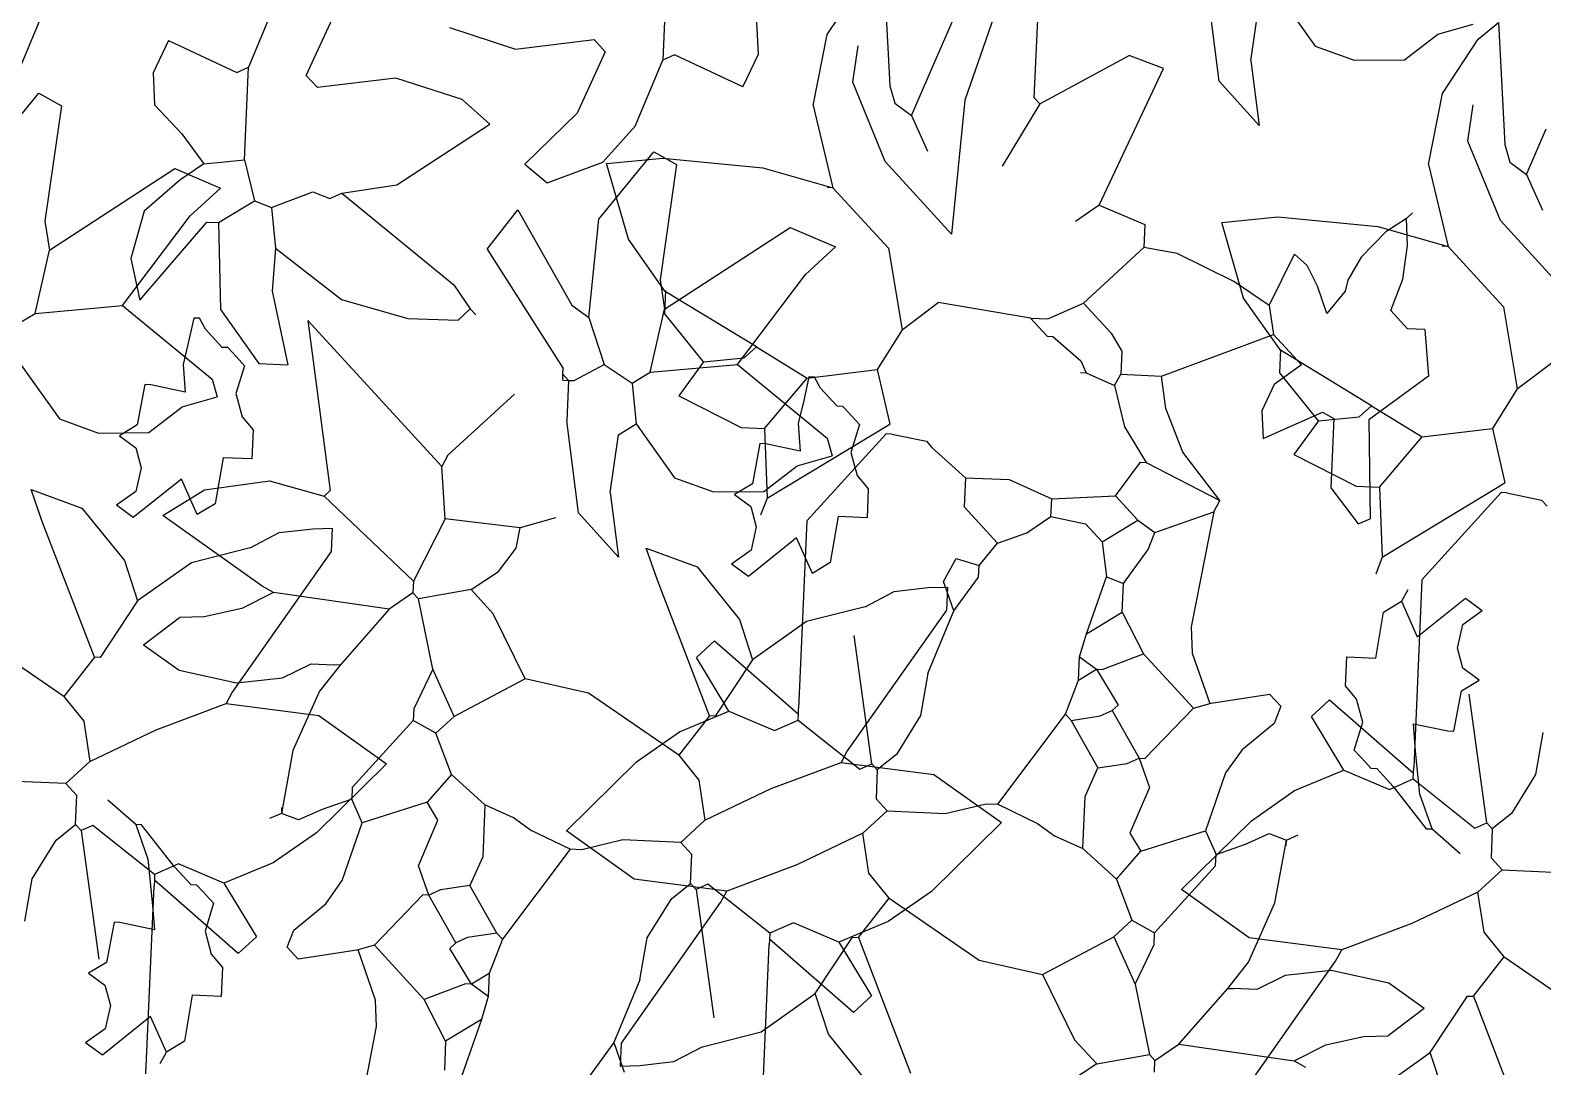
# Model space of a CAD drawing. Header units: inches. Extents: x 140.5 to 186.8, y 19 to 37.2.
# Drawn here: x 158.069 to 158.901, y 30.495 to 31.065 of the extents above; entities that cross this region are included whole.
import ezdxf

# ---------------------------------------------------------------- set-up
doc = ezdxf.new("R2010")
doc.units = ezdxf.units.IN
doc.header["$MEASUREMENT"] = 0
doc.layers.add('VERDE_siepe', color=96, linetype='Continuous')

msp = doc.modelspace()

# ---------------------------------------------------------------- linework, layer by layer
at = {"layer": 'VERDE_siepe'}
for p, q in [((158.419, 31.09928), (158.41678, 31.04831)), ((158.53806, 31.10138), (158.54151, 31.03419)), ((158.50722, 31.06227), (158.52696, 31.09219)), ((158.56423, 31.04278), (158.58197, 31.08351)), ((158.72264, 31.03675), (158.7162, 31.08723)), ((158.75443, 31.08556), (158.77548, 31.05592)), ((158.06342, 31.04429), (158.07865, 31.08068)), ((158.20429, 31.0808), (158.18905, 31.0444)), ((158.60143, 31.08), (158.58276, 31.02627)), ((158.62102, 31.02754), (158.62325, 31.07851)), ((158.74002, 31.04789), (158.7446, 31.07961)), ((158.22078, 31.03983), (158.23622, 31.07354)), ((158.29944, 31.06619), (158.33583, 31.05436)), ((158.4693, 31.05147), (158.46853, 31.0691)), ((158.84281, 31.06256), (158.8622, 31.06809)), ((158.86508, 31.05982), (158.87618, 31.06901)), ((158.87618, 31.06901), (158.87964, 31.00182)), ((158.14501, 31.0591), (158.13653, 31.04124)), ((158.14501, 31.0591), (158.18255, 31.0415)), ((158.33583, 31.05436), (158.37896, 31.05954)), ((158.38505, 31.05288), (158.37896, 31.05954)), ((158.49953, 31.02326), (158.50722, 31.06227)), ((158.8245, 31.04844), (158.84281, 31.06256)), ((158.84535, 31.0299), (158.86508, 31.05982)), ((158.38505, 31.05288), (158.36961, 31.01917)), ((158.42328, 31.05122), (158.41678, 31.04831)), ((158.46082, 31.03361), (158.42328, 31.05122)), ((158.46082, 31.03361), (158.4693, 31.05147)), ((158.52128, 31.03609), (158.52419, 31.05609)), ((158.62407, 31.02421), (158.67311, 31.0508)), ((158.69195, 31.0436), (158.67311, 31.0508)), ((158.77548, 31.05592), (158.79685, 31.04818)), ((158.13653, 31.04124), (158.1373, 31.02362)), ((158.18255, 31.0415), (158.18905, 31.0444)), ((158.18683, 30.99343), (158.18905, 31.0444)), ((158.40154, 31.01192), (158.41678, 31.04831)), ((158.55356, 31.01771), (158.56423, 31.04278)), ((158.65676, 30.96852), (158.69195, 31.0436)), ((158.74002, 31.04789), (158.74461, 31.01234)), ((158.79685, 31.04818), (158.8245, 31.04844)), ((158.22078, 31.03983), (158.22687, 31.03318)), ((158.27001, 31.03835), (158.22687, 31.03318)), ((158.30639, 31.02652), (158.27001, 31.03835)), ((158.53911, 30.99245), (158.52128, 31.03609)), ((158.54151, 31.03419), (158.54428, 31.02449)), ((158.74461, 31.01234), (158.72264, 31.03675)), ((158.04345, 30.99314), (158.07379, 31.03012)), ((158.07379, 31.03012), (158.08625, 31.0232)), ((158.32176, 31.01309), (158.30639, 31.02652)), ((158.54428, 31.02449), (158.55356, 31.01771)), ((158.58276, 31.02627), (158.57546, 30.95255)), ((158.62407, 31.02421), (158.60342, 30.99)), ((158.62407, 31.02421), (158.62102, 31.02754)), ((158.83766, 30.99089), (158.84535, 31.0299)), ((158.85941, 31.00372), (158.86232, 31.02372)), ((158.08625, 31.0232), (158.07711, 30.95976)), ((158.1373, 31.02362), (158.15235, 31.0077)), ((158.36961, 31.01917), (158.34086, 30.99096)), ((158.49953, 31.02326), (158.51034, 30.97809)), ((158.55356, 31.01771), (158.56229, 30.99818)), ((158.15235, 31.0077), (158.16439, 30.99122)), ((158.27052, 30.9797), (158.32176, 31.01308)), ((158.38379, 30.99217), (158.40154, 31.01192)), ((158.89169, 30.98534), (158.90236, 31.01041)), ((158.87723, 30.96008), (158.85941, 31.00372)), ((158.87964, 31.00182), (158.88241, 30.99212)), ((158.16439, 30.99122), (158.15124, 30.98222)), ((158.16439, 30.99122), (158.18683, 30.99343)), ((158.18683, 30.99343), (158.19224, 30.97085)), ((158.34086, 30.99096), (158.35318, 30.98085)), ((158.35318, 30.98085), (158.38379, 30.99217)), ((158.38158, 30.96077), (158.41192, 30.99776)), ((158.38589, 30.99134), (158.41673, 30.99439)), ((158.3979, 30.94977), (158.38589, 30.99134)), ((158.41192, 30.99776), (158.42438, 30.99083)), ((158.42438, 30.99083), (158.41524, 30.92739)), ((158.41673, 30.99439), (158.47178, 30.98906)), ((158.57546, 30.95255), (158.53911, 30.99245)), ((158.83766, 30.99089), (158.84847, 30.94572)), ((158.88241, 30.99212), (158.89169, 30.98534)), ((158.0796, 30.94368), (158.14859, 30.98856)), ((158.15124, 30.98222), (158.13168, 30.96523)), ((158.14859, 30.98856), (158.17366, 30.97789)), ((158.47178, 30.98906), (158.51034, 30.97809)), ((158.89169, 30.98534), (158.90041, 30.96581)), ((158.15703, 30.96266), (158.17366, 30.97789)), ((158.20165, 30.96724), (158.22437, 30.97583)), ((158.22437, 30.97583), (158.23379, 30.97223)), ((158.23379, 30.97223), (158.2403, 30.97513)), ((158.2403, 30.97513), (158.30194, 30.92457)), ((158.24031, 30.97514), (158.27052, 30.9797)), ((158.51034, 30.97809), (158.50715, 30.97823)), ((158.51034, 30.97809), (158.54081, 30.94485)), ((158.17256, 30.95894), (158.19224, 30.97085)), ((158.19224, 30.97085), (158.20165, 30.96724)), ((158.20165, 30.96724), (158.20387, 30.94481)), ((158.32021, 30.9443), (158.33711, 30.96591)), ((158.33711, 30.96591), (158.36675, 30.91354)), ((158.65676, 30.96852), (158.6436, 30.95952)), ((158.65676, 30.96852), (158.68183, 30.95785)), ((158.07711, 30.95976), (158.0796, 30.94368)), ((158.11976, 30.9132), (158.15703, 30.96266)), ((158.13168, 30.96523), (158.1244, 30.93916)), ((158.1292, 30.91614), (158.16619, 30.95921)), ((158.16619, 30.95921), (158.17256, 30.95894)), ((158.17256, 30.95894), (158.17366, 30.91101)), ((158.37603, 30.90675), (158.38158, 30.96077)), ((158.68183, 30.95785), (158.68128, 30.94511)), ((158.72402, 30.95897), (158.75486, 30.96202)), ((158.73602, 30.9174), (158.72402, 30.95897)), ((158.75486, 30.96202), (158.80991, 30.95669)), ((158.82562, 30.96116), (158.81423, 30.9539)), ((158.82562, 30.96116), (158.82894, 30.9642)), ((158.82619, 30.94634), (158.82562, 30.96116)), ((158.91359, 30.92018), (158.87723, 30.96008)), ((158.41814, 30.92103), (158.3979, 30.94977)), ((158.41772, 30.91131), (158.48672, 30.95619)), ((158.48672, 30.95619), (158.51179, 30.94552)), ((158.81423, 30.9539), (158.80072, 30.93983)), ((158.80991, 30.95669), (158.84847, 30.94572)), ((158.07169, 30.90892), (158.0796, 30.94368)), ((158.20386, 30.9448), (158.20193, 30.92112)), ((158.20387, 30.9448), (158.24013, 30.91653)), ((158.32021, 30.9443), (158.36203, 30.87864)), ((158.49516, 30.93029), (158.51179, 30.94552)), ((158.54081, 30.94485), (158.54842, 30.89982)), ((158.64802, 30.91463), (158.68128, 30.94511)), ((158.69946, 30.9419), (158.68128, 30.94511)), ((158.73073, 30.92646), (158.69946, 30.9419)), ((158.75012, 30.91338), (158.76411, 30.9415)), ((158.77104, 30.93526), (158.76411, 30.9415)), ((158.82353, 30.92769), (158.82619, 30.94634)), ((158.84847, 30.94572), (158.84527, 30.94586)), ((158.84847, 30.94572), (158.87894, 30.91248)), ((158.1244, 30.93916), (158.1292, 30.91614)), ((158.77668, 30.92387), (158.77104, 30.93526)), ((158.80072, 30.93983), (158.79342, 30.92725)), ((158.30194, 30.92457), (158.31095, 30.91141)), ((158.41524, 30.92739), (158.41772, 30.91131)), ((158.45789, 30.88083), (158.49516, 30.93029)), ((158.75012, 30.91338), (158.73073, 30.92646)), ((158.79342, 30.92725), (158.79195, 30.92113)), ((158.81702, 30.91046), (158.82353, 30.92769)), ((158.20193, 30.92112), (158.21064, 30.88066)), ((158.24013, 30.91653), (158.27653, 30.90614)), ((158.41793, 30.90871), (158.41848, 30.92145)), ((158.46822, 30.89055), (158.41814, 30.92103)), ((158.75627, 30.88867), (158.73602, 30.9174)), ((158.78183, 30.9088), (158.77668, 30.92387)), ((158.79195, 30.92113), (158.78183, 30.9088)), ((158.06186, 30.90296), (158.07169, 30.90892)), ((158.07169, 30.90892), (158.11976, 30.9132)), ((158.11976, 30.9132), (158.16908, 30.87275)), ((158.17366, 30.91101), (158.19472, 30.88136)), ((158.30429, 30.90531), (158.31095, 30.91141)), ((158.31095, 30.91141), (158.31399, 30.90809)), ((158.36675, 30.91354), (158.37603, 30.90675)), ((158.40982, 30.87655), (158.41772, 30.91131)), ((158.43913, 30.88224), (158.41793, 30.90871)), ((158.54842, 30.89982), (158.56823, 30.91492)), ((158.61893, 30.90632), (158.56823, 30.91492)), ((158.62849, 30.90591), (158.64802, 30.91463)), ((158.64802, 30.91463), (158.66326, 30.89801)), ((158.75012, 30.91338), (158.7526, 30.89731)), ((158.82616, 30.90049), (158.81702, 30.91046)), ((158.87894, 30.91248), (158.88655, 30.86745)), ((158.15892, 30.9064), (158.15609, 30.89344)), ((158.16211, 30.90626), (158.15892, 30.9064)), ((158.1653, 30.90024), (158.16211, 30.90626)), ((158.17445, 30.89027), (158.1653, 30.90024)), ((158.22165, 30.90508), (158.23399, 30.81152)), ((158.29522, 30.82481), (158.22165, 30.90508)), ((158.27653, 30.90614), (158.30429, 30.90531)), ((158.37603, 30.90675), (158.38448, 30.88085)), ((158.54842, 30.89982), (158.53471, 30.87808)), ((158.61893, 30.90632), (158.62807, 30.89635)), ((158.61893, 30.90632), (158.62849, 30.90591)), ((158.83572, 30.90007), (158.82616, 30.90049)), ((158.83572, 30.90007), (158.83779, 30.87444)), ((158.15609, 30.89344), (158.15304, 30.88079)), ((158.62807, 30.89635), (158.63126, 30.89621)), ((158.63126, 30.89621), (158.64663, 30.88277)), ((158.66326, 30.89801), (158.66922, 30.88818)), ((158.69096, 30.87445), (158.7526, 30.89731)), ((158.7526, 30.89731), (158.76784, 30.88068)), ((158.17763, 30.89013), (158.17445, 30.89027)), ((158.18067, 30.8868), (158.17763, 30.89013)), ((158.18067, 30.8868), (158.18677, 30.88015)), ((158.43913, 30.88224), (158.46156, 30.88446)), ((158.46156, 30.88446), (158.46822, 30.89055)), ((158.46822, 30.89055), (158.4962, 30.87337)), ((158.64663, 30.88277), (158.64954, 30.87626)), ((158.66922, 30.88818), (158.66866, 30.87543)), ((158.75606, 30.87634), (158.75661, 30.88908)), ((158.80635, 30.85818), (158.75627, 30.88867)), ((158.88655, 30.86745), (158.90636, 30.88255)), ((158.06408, 30.88052), (158.08513, 30.85088)), ((158.15304, 30.88079), (158.15422, 30.86561)), ((158.18677, 30.88015), (158.18205, 30.8648)), ((158.19472, 30.88136), (158.21064, 30.88066)), ((158.36175, 30.87226), (158.36189, 30.87544)), ((158.36189, 30.87544), (158.36203, 30.87864)), ((158.36189, 30.87544), (158.36495, 30.87212)), ((158.36813, 30.87198), (158.38448, 30.88085)), ((158.38448, 30.88085), (158.39999, 30.87059)), ((158.39999, 30.87059), (158.40982, 30.87655)), ((158.40982, 30.87655), (158.45789, 30.88083)), ((158.43913, 30.88224), (158.42554, 30.86368)), ((158.45789, 30.88083), (158.50721, 30.84038)), ((158.49705, 30.87403), (158.49422, 30.86107)), ((158.4962, 30.87337), (158.53471, 30.87808)), ((158.50024, 30.87389), (158.49705, 30.87403)), ((158.53471, 30.87808), (158.5415, 30.84809)), ((158.64635, 30.8764), (158.64954, 30.87626)), ((158.64954, 30.87626), (158.66519, 30.8692)), ((158.66519, 30.8692), (158.66866, 30.87543)), ((158.66866, 30.87543), (158.69096, 30.87445)), ((158.69328, 30.85656), (158.69096, 30.87445)), ((158.76784, 30.88068), (158.75283, 30.8698)), ((158.77725, 30.84988), (158.75606, 30.87634)), ((158.83779, 30.87444), (158.80483, 30.85034)), ((158.13205, 30.86977), (158.12789, 30.8476)), ((158.13524, 30.86963), (158.13205, 30.86977)), ((158.15422, 30.86561), (158.13524, 30.86963)), ((158.16908, 30.87275), (158.17184, 30.86305)), ((158.36175, 30.87226), (158.36495, 30.87212)), ((158.36495, 30.87212), (158.36397, 30.84982)), ((158.36495, 30.87212), (158.36813, 30.87198)), ((158.39999, 30.87059), (158.40221, 30.84816)), ((158.47264, 30.84567), (158.4962, 30.87337)), ((158.50343, 30.86787), (158.50024, 30.87389)), ((158.51257, 30.8579), (158.50343, 30.86787)), ((158.66519, 30.8692), (158.67059, 30.84661)), ((158.75283, 30.8698), (158.74606, 30.85543)), ((158.88655, 30.86745), (158.87284, 30.84571)), ((158.13414, 30.8434), (158.15245, 30.85752)), ((158.15245, 30.85752), (158.17184, 30.86305)), ((158.18205, 30.8648), (158.1855, 30.85211)), ((158.33526, 30.86457), (158.29868, 30.83104)), ((158.42554, 30.86368), (158.4599, 30.84622)), ((158.49422, 30.86107), (158.49117, 30.84842)), ((158.51576, 30.85776), (158.51257, 30.8579)), ((158.5188, 30.85443), (158.51576, 30.85776)), ((158.79969, 30.85209), (158.80635, 30.85818)), ((158.80635, 30.85818), (158.83433, 30.841)), ((158.08513, 30.85088), (158.10649, 30.84314)), ((158.1855, 30.85211), (158.19162, 30.84483)), ((158.37041, 30.79934), (158.36397, 30.84982)), ((158.5188, 30.85443), (158.5249, 30.84778)), ((158.70268, 30.8327), (158.69328, 30.85656)), ((158.74606, 30.85543), (158.74692, 30.8401)), ((158.74692, 30.8401), (158.77947, 30.85464)), ((158.77725, 30.84988), (158.76367, 30.83131)), ((158.77725, 30.84988), (158.79969, 30.85209)), ((158.77947, 30.85464), (158.78571, 30.85117)), ((158.78571, 30.85117), (158.78404, 30.81294)), ((158.80483, 30.85034), (158.80565, 30.79604)), ((158.10649, 30.84314), (158.13414, 30.8434)), ((158.12789, 30.8476), (158.11806, 30.84165)), ((158.11806, 30.84165), (158.12705, 30.83502)), ((158.19162, 30.84483), (158.19092, 30.82889)), ((158.38779, 30.81048), (158.39237, 30.8422)), ((158.39237, 30.8422), (158.40221, 30.84816)), ((158.40221, 30.84816), (158.42325, 30.81851)), ((158.4599, 30.84622), (158.47264, 30.84567)), ((158.47264, 30.84567), (158.47416, 30.8073)), ((158.47416, 30.8073), (158.5415, 30.84809)), ((158.49117, 30.84842), (158.49235, 30.83324)), ((158.53955, 30.84275), (158.49596, 30.79485)), ((158.5249, 30.84778), (158.52018, 30.83243)), ((158.54274, 30.84261), (158.53955, 30.84275)), ((158.54274, 30.84261), (158.56172, 30.83859)), ((158.67059, 30.84661), (158.6825, 30.82694)), ((158.81077, 30.8133), (158.83433, 30.841)), ((158.83433, 30.841), (158.87284, 30.84571)), ((158.87284, 30.84571), (158.87963, 30.81572)), ((158.12705, 30.83502), (158.13, 30.82399)), ((158.47018, 30.8374), (158.46602, 30.81524)), ((158.47337, 30.83726), (158.47018, 30.8374)), ((158.49235, 30.83324), (158.47337, 30.83726)), ((158.50721, 30.84038), (158.50997, 30.83068)), ((158.52018, 30.83243), (158.52363, 30.81974)), ((158.56172, 30.83859), (158.56476, 30.83527)), ((158.56476, 30.83527), (158.58318, 30.81851)), ((158.72309, 30.80602), (158.70268, 30.8327)), ((158.17499, 30.82959), (158.17069, 30.80424)), ((158.19092, 30.82889), (158.17499, 30.82959)), ((158.29868, 30.83104), (158.29522, 30.82481)), ((158.29715, 30.796), (158.29522, 30.82481)), ((158.47227, 30.81103), (158.49058, 30.82515)), ((158.49058, 30.82515), (158.50997, 30.83068)), ((158.66574, 30.80852), (158.67932, 30.82708)), ((158.67932, 30.82708), (158.6825, 30.82694)), ((158.6825, 30.82694), (158.72309, 30.80602)), ((158.76367, 30.83131), (158.79803, 30.81385)), ((158.15213, 30.81782), (158.12567, 30.79663)), ((158.13, 30.82399), (158.12715, 30.81103)), ((158.16086, 30.79829), (158.15213, 30.81782)), ((158.16483, 30.81181), (158.20047, 30.8168)), ((158.20047, 30.8168), (158.23066, 30.80847)), ((158.42325, 30.81851), (158.44462, 30.81077)), ((158.52363, 30.81974), (158.52975, 30.81246)), ((158.58318, 30.81851), (158.58249, 30.80257)), ((158.58318, 30.81851), (158.60712, 30.81752)), ((158.60712, 30.81752), (158.63056, 30.80686)), ((158.07566, 30.79455), (158.06951, 30.81212)), ((158.06951, 30.81212), (158.09746, 30.8019)), ((158.12715, 30.81103), (158.11639, 30.80341)), ((158.14192, 30.79774), (158.16483, 30.81181)), ((158.23399, 30.81152), (158.23066, 30.80847)), ((158.2797, 30.76165), (158.23066, 30.80847)), ((158.38779, 30.81048), (158.39238, 30.77493)), ((158.44462, 30.81077), (158.47227, 30.81103)), ((158.46602, 30.81524), (158.45618, 30.80928)), ((158.45618, 30.80928), (158.46518, 30.80265)), ((158.52975, 30.81246), (158.52905, 30.79652)), ((158.63056, 30.80686), (158.66574, 30.80852)), ((158.66574, 30.80852), (158.67793, 30.79522)), ((158.78404, 30.81294), (158.79914, 30.79313)), ((158.79803, 30.81385), (158.81077, 30.8133)), ((158.81077, 30.8133), (158.81229, 30.77493)), ((158.81229, 30.77493), (158.87963, 30.81572)), ((158.87767, 30.81038), (158.83409, 30.76248)), ((158.88087, 30.81024), (158.87767, 30.81038)), ((158.88087, 30.81024), (158.89984, 30.80622)), ((158.09746, 30.8019), (158.12078, 30.77304)), ((158.12567, 30.79663), (158.11639, 30.80341)), ((158.17069, 30.80424), (158.16086, 30.79829)), ((158.39238, 30.77493), (158.37041, 30.79934)), ((158.46518, 30.80265), (158.46813, 30.79162)), ((158.47416, 30.8073), (158.47055, 30.79788)), ((158.58249, 30.80257), (158.60077, 30.78262)), ((158.63014, 30.79731), (158.63056, 30.80686)), ((158.68721, 30.78843), (158.71962, 30.79979)), ((158.71962, 30.79979), (158.70729, 30.73648)), ((158.71962, 30.79979), (158.72309, 30.80602)), ((158.89984, 30.80622), (158.90289, 30.8029)), ((158.10433, 30.71989), (158.07566, 30.79455)), ((158.19658, 30.75889), (158.14192, 30.79774)), ((158.29715, 30.796), (158.2797, 30.76165)), ((158.33844, 30.79101), (158.29715, 30.796)), ((158.33622, 30.77973), (158.33844, 30.79101)), ((158.35783, 30.79655), (158.33844, 30.79101)), ((158.46813, 30.79162), (158.46528, 30.77866)), ((158.49596, 30.79485), (158.49146, 30.69162)), ((158.51312, 30.79722), (158.50882, 30.77187)), ((158.52905, 30.79652), (158.51312, 30.79722)), ((158.61698, 30.7883), (158.63014, 30.79731)), ((158.63014, 30.79731), (158.64912, 30.79329)), ((158.64912, 30.79329), (158.65826, 30.78331)), ((158.65826, 30.78331), (158.67793, 30.79522)), ((158.67793, 30.79522), (158.68721, 30.78843)), ((158.79914, 30.79313), (158.80565, 30.79604)), ((158.18994, 30.77999), (158.2059, 30.78838)), ((158.2059, 30.78838), (158.22442, 30.79051)), ((158.22442, 30.79051), (158.23509, 30.79079)), ((158.23509, 30.79079), (158.23454, 30.77804)), ((158.49026, 30.78545), (158.4638, 30.76426)), ((158.49899, 30.76592), (158.49026, 30.78545)), ((158.59066, 30.7703), (158.60077, 30.78262)), ((158.60077, 30.78262), (158.61698, 30.7883)), ((158.65826, 30.78331), (158.66061, 30.76406)), ((158.68361, 30.77901), (158.68721, 30.78843)), ((158.18994, 30.77999), (158.15766, 30.77182)), ((158.23454, 30.77804), (158.1801, 30.70062)), ((158.32645, 30.76696), (158.33622, 30.77973)), ((158.41379, 30.76218), (158.40764, 30.77975)), ((158.40764, 30.77975), (158.43559, 30.76953)), ((158.46528, 30.77866), (158.45452, 30.77104)), ((158.67003, 30.76045), (158.68361, 30.77901)), ((158.81229, 30.77493), (158.80868, 30.76551)), ((158.12078, 30.77304), (158.12801, 30.75077)), ((158.15766, 30.77182), (158.12801, 30.75077)), ((158.31142, 30.75707), (158.32645, 30.76696)), ((158.43559, 30.76953), (158.4589, 30.74067)), ((158.4638, 30.76426), (158.45452, 30.77104)), ((158.50882, 30.77187), (158.49899, 30.76592)), ((158.57112, 30.76157), (158.57805, 30.77404)), ((158.57805, 30.77404), (158.59066, 30.7703)), ((158.59038, 30.76392), (158.59066, 30.7703)), ((158.20282, 30.75542), (158.19658, 30.75889)), ((158.2797, 30.76165), (158.27942, 30.75527)), ((158.44245, 30.68752), (158.41379, 30.76218)), ((158.54403, 30.75601), (158.56255, 30.75814)), ((158.56255, 30.75814), (158.57322, 30.75842)), ((158.5768, 30.74536), (158.57112, 30.76157)), ((158.57322, 30.75842), (158.57267, 30.74567)), ((158.5768, 30.74536), (158.59038, 30.76392)), ((158.64966, 30.73261), (158.66061, 30.76406)), ((158.66061, 30.76406), (158.67003, 30.76045)), ((158.66933, 30.74453), (158.67003, 30.76045)), ((158.83409, 30.76248), (158.82959, 30.65926)), ((158.12801, 30.75077), (158.10751, 30.71975)), ((158.20282, 30.75542), (158.18541, 30.74656)), ((158.26625, 30.74627), (158.20282, 30.75542)), ((158.27942, 30.75527), (158.26625, 30.74627)), ((158.28246, 30.75195), (158.27942, 30.75527)), ((158.31142, 30.75707), (158.28246, 30.75195)), ((158.29036, 30.7133), (158.28246, 30.75195)), ((158.3236, 30.74377), (158.31142, 30.75707)), ((158.52807, 30.74762), (158.54403, 30.75601)), ((158.81298, 30.74464), (158.82282, 30.7506)), ((158.82629, 30.75684), (158.82282, 30.7506)), ((158.82282, 30.7506), (158.83154, 30.73107)), ((158.83154, 30.73107), (158.85801, 30.75225)), ((158.85801, 30.75225), (158.86729, 30.74547)), ((158.13133, 30.72662), (158.15114, 30.74171)), ((158.16465, 30.74202), (158.15114, 30.74171)), ((158.18541, 30.74656), (158.16465, 30.74202)), ((158.26625, 30.74627), (158.23938, 30.71553)), ((158.34119, 30.70789), (158.3236, 30.74377)), ((158.52807, 30.74762), (158.49579, 30.73945)), ((158.57267, 30.74567), (158.51822, 30.66825)), ((158.56252, 30.71088), (158.5768, 30.74536)), ((158.64966, 30.73261), (158.66933, 30.74453)), ((158.66933, 30.74453), (158.68111, 30.72166)), ((158.80869, 30.7193), (158.81298, 30.74464)), ((158.85653, 30.73786), (158.86729, 30.74547)), ((158.4589, 30.74067), (158.46614, 30.7184)), ((158.49579, 30.73945), (158.46614, 30.7184)), ((158.70729, 30.73648), (158.70787, 30.72198)), ((158.85368, 30.7249), (158.85653, 30.73786)), ((158.08742, 30.69827), (158.03783, 30.73236)), ((158.13133, 30.72662), (158.1508, 30.71263)), ((158.43522, 30.71962), (158.4452, 30.72876)), ((158.4452, 30.72876), (158.49132, 30.68844)), ((158.53163, 30.66114), (158.52194, 30.7318)), ((158.64592, 30.72001), (158.64966, 30.73261)), ((158.85662, 30.71386), (158.85368, 30.7249)), ((158.10433, 30.71989), (158.08742, 30.69827)), ((158.10751, 30.71975), (158.10433, 30.71989)), ((158.20774, 30.70851), (158.22345, 30.71622)), ((158.22345, 30.71622), (158.23619, 30.71566)), ((158.45309, 30.69011), (158.43522, 30.71962)), ((158.46614, 30.7184), (158.44564, 30.68738)), ((158.64537, 30.70727), (158.64592, 30.72001)), ((158.64592, 30.72001), (158.6552, 30.71321)), ((158.65838, 30.71308), (158.68111, 30.72166)), ((158.68111, 30.72166), (158.70853, 30.69174)), ((158.70787, 30.72198), (158.71752, 30.6943)), ((158.79206, 30.70406), (158.79275, 30.71999)), ((158.79275, 30.71999), (158.80869, 30.7193)), ((158.1508, 30.71263), (158.18249, 30.70579)), ((158.18249, 30.70579), (158.20774, 30.70851)), ((158.23938, 30.71553), (158.22799, 30.70108)), ((158.23938, 30.71553), (158.23619, 30.71566)), ((158.29036, 30.7133), (158.27983, 30.69141)), ((158.30199, 30.68726), (158.29036, 30.7133)), ((158.34119, 30.70789), (158.30199, 30.68726)), ((158.37596, 30.69999), (158.34119, 30.70789)), ((158.56252, 30.71088), (158.55846, 30.68771)), ((158.64537, 30.70727), (158.6552, 30.71321)), ((158.6552, 30.71321), (158.65838, 30.71308)), ((158.6552, 30.71321), (158.66711, 30.69354)), ((158.86562, 30.70724), (158.85662, 30.71386)), ((158.1801, 30.70062), (158.17664, 30.69438)), ((158.22799, 30.70108), (158.21343, 30.66845)), ((158.42555, 30.6659), (158.37596, 30.69999)), ((158.63816, 30.68843), (158.64537, 30.70727)), ((158.71823, 30.69451), (158.75037, 30.69949)), ((158.75037, 30.69949), (158.75646, 30.69285)), ((158.79818, 30.69678), (158.79206, 30.70406)), ((158.85163, 30.67912), (158.85578, 30.70128)), ((158.85578, 30.70128), (158.86562, 30.70724)), ((158.86976, 30.62877), (158.86007, 30.69943)), ((158.08742, 30.69827), (158.09849, 30.68459)), ((158.13821, 30.67993), (158.17664, 30.69438)), ((158.17664, 30.69438), (158.22762, 30.68776)), ((158.27983, 30.69141), (158.27955, 30.68504)), ((158.49132, 30.68844), (158.49146, 30.69162)), ((158.66711, 30.69354), (158.66379, 30.6905)), ((158.68179, 30.66417), (158.70853, 30.69174)), ((158.70853, 30.69174), (158.71823, 30.69451)), ((158.75646, 30.69285), (158.75285, 30.68343)), ((158.77335, 30.68725), (158.78333, 30.69639)), ((158.78333, 30.69639), (158.82945, 30.65607)), ((158.80162, 30.68409), (158.79818, 30.69678)), ((158.09849, 30.68459), (158.10182, 30.66254)), ((158.22762, 30.68776), (158.26486, 30.66121)), ((158.27955, 30.68504), (158.24602, 30.6482)), ((158.29201, 30.67811), (158.27955, 30.68504)), ((158.30199, 30.68726), (158.29201, 30.67811)), ((158.44245, 30.68752), (158.42555, 30.6659)), ((158.42601, 30.67883), (158.45309, 30.69011)), ((158.44564, 30.68738), (158.44245, 30.68752)), ((158.45309, 30.69011), (158.47817, 30.67944)), ((158.47817, 30.67944), (158.49118, 30.68526)), ((158.49118, 30.68526), (158.49132, 30.68844)), ((158.49118, 30.68526), (158.52512, 30.65824)), ((158.55846, 30.68771), (158.54524, 30.6663)), ((158.60089, 30.63897), (158.63816, 30.68843)), ((158.63816, 30.68843), (158.64121, 30.6851)), ((158.64121, 30.6851), (158.65727, 30.68759)), ((158.64121, 30.6851), (158.65602, 30.65892)), ((158.65727, 30.68759), (158.66379, 30.6905)), ((158.66379, 30.6905), (158.67861, 30.66431)), ((158.75285, 30.68343), (158.73527, 30.66898)), ((158.79122, 30.65774), (158.77335, 30.68725)), ((158.79691, 30.66873), (158.80162, 30.68409)), ((158.82946, 30.68328), (158.84844, 30.67926)), ((158.83063, 30.6681), (158.82946, 30.68328)), ((158.10182, 30.66254), (158.13821, 30.67993)), ((158.3006, 30.6554), (158.29201, 30.67811)), ((158.40225, 30.66227), (158.42601, 30.67883)), ((158.84844, 30.67926), (158.85163, 30.67912)), ((158.90065, 30.67851), (158.89659, 30.65534)), ((158.21343, 30.66845), (158.2071, 30.63393)), ((158.51822, 30.66825), (158.51476, 30.66201)), ((158.54524, 30.6663), (158.53468, 30.65782)), ((158.73527, 30.66898), (158.72615, 30.65629)), ((158.803, 30.66209), (158.79691, 30.66873)), ((158.83303, 30.64454), (158.83063, 30.6681)), ((158.10182, 30.66254), (158.08853, 30.65034)), ((158.26486, 30.66121), (158.22635, 30.62332)), ((158.36374, 30.62438), (158.40225, 30.66227)), ((158.42555, 30.6659), (158.43662, 30.65222)), ((158.47634, 30.64756), (158.51476, 30.66201)), ((158.51476, 30.66201), (158.56575, 30.65539)), ((158.52512, 30.65824), (158.53163, 30.66114)), ((158.53163, 30.66114), (158.53468, 30.65782)), ((158.53468, 30.65782), (158.53399, 30.64189)), ((158.64896, 30.64326), (158.65602, 30.65892)), ((158.65602, 30.65892), (158.6721, 30.66141)), ((158.6721, 30.66141), (158.67861, 30.66431)), ((158.67861, 30.66431), (158.68179, 30.66417)), ((158.67861, 30.66431), (158.68428, 30.64811)), ((158.803, 30.66209), (158.80605, 30.65876)), ((158.80605, 30.65876), (158.80923, 30.65862)), ((158.80923, 30.65862), (158.81837, 30.64864)), ((158.82945, 30.65607), (158.82959, 30.65926)), ((158.08853, 30.65034), (158.05666, 30.65173)), ((158.09462, 30.6437), (158.08853, 30.65034)), ((158.3006, 30.6554), (158.28716, 30.64002)), ((158.31902, 30.63863), (158.3006, 30.6554)), ((158.43662, 30.65222), (158.43995, 30.63017)), ((158.56575, 30.65539), (158.60299, 30.62884)), ((158.72615, 30.65629), (158.71518, 30.62441)), ((158.76414, 30.64646), (158.79122, 30.65774)), ((158.79122, 30.65774), (158.81629, 30.64707)), ((158.81629, 30.64707), (158.82931, 30.65289)), ((158.82931, 30.65289), (158.82945, 30.65607)), ((158.82931, 30.65289), (158.86325, 30.62587)), ((158.89659, 30.65534), (158.88337, 30.63393)), ((158.09392, 30.62777), (158.09462, 30.6437)), ((158.12702, 30.62785), (158.11165, 30.64128)), ((158.24575, 30.64183), (158.22953, 30.63614)), ((158.24602, 30.6482), (158.24575, 30.64183)), ((158.25156, 30.62881), (158.24575, 30.64183)), ((158.43995, 30.63017), (158.47634, 30.64756)), ((158.53399, 30.64189), (158.54007, 30.63525)), ((158.64771, 30.61459), (158.64896, 30.64326)), ((158.68428, 30.64811), (158.67361, 30.62304)), ((158.74038, 30.6299), (158.76414, 30.64646)), ((158.81837, 30.64864), (158.83652, 30.62551)), ((158.83971, 30.62537), (158.83303, 30.64454)), ((158.2071, 30.63393), (158.20058, 30.63103)), ((158.20723, 30.63712), (158.2071, 30.63393)), ((158.21652, 30.63033), (158.2071, 30.63393)), ((158.22953, 30.63614), (158.21652, 30.63033)), ((158.28716, 30.64002), (158.25156, 30.62881)), ((158.29312, 30.63018), (158.28716, 30.64002)), ((158.31902, 30.63863), (158.31777, 30.60996)), ((158.33467, 30.63156), (158.31902, 30.63863)), ((158.52678, 30.62305), (158.54007, 30.63525)), ((158.54007, 30.63525), (158.57194, 30.63386)), ((158.57194, 30.63386), (158.59452, 30.63925)), ((158.59452, 30.63925), (158.60089, 30.63897)), ((158.60089, 30.63897), (158.62278, 30.62844)), ((158.88337, 30.63393), (158.87281, 30.62545)), ((158.08336, 30.61929), (158.09392, 30.62777)), ((158.09697, 30.62444), (158.09392, 30.62777)), ((158.10348, 30.62735), (158.09697, 30.62444)), ((158.13742, 30.60033), (158.10348, 30.62735)), ((158.13021, 30.62771), (158.12702, 30.62785)), ((158.12702, 30.62785), (158.1337, 30.60868)), ((158.14836, 30.60458), (158.13021, 30.62771)), ((158.24058, 30.59693), (158.25156, 30.62881)), ((158.28245, 30.60511), (158.29312, 30.63018)), ((158.34395, 30.62478), (158.33467, 30.63156)), ((158.36584, 30.61425), (158.34395, 30.62478)), ((158.43995, 30.63017), (158.42666, 30.61797)), ((158.60299, 30.62884), (158.56448, 30.59095)), ((158.62278, 30.62844), (158.63206, 30.62166)), ((158.70187, 30.59201), (158.74038, 30.6299)), ((158.83652, 30.62551), (158.83971, 30.62537)), ((158.83971, 30.62537), (158.85508, 30.61194)), ((158.86325, 30.62587), (158.86976, 30.62877)), ((158.86976, 30.62877), (158.87281, 30.62545)), ((158.87281, 30.62545), (158.87211, 30.60952)), ((158.07014, 30.59788), (158.08336, 30.61929)), ((158.09697, 30.62444), (158.10666, 30.55379)), ((158.22635, 30.62332), (158.20259, 30.60676)), ((158.40098, 30.59783), (158.36374, 30.62438)), ((158.39479, 30.61936), (158.37221, 30.61397)), ((158.42666, 30.61797), (158.39479, 30.61936)), ((158.43274, 30.61133), (158.42666, 30.61797)), ((158.52678, 30.62305), (158.49039, 30.60566)), ((158.53011, 30.601), (158.52678, 30.62305)), ((158.63206, 30.62166), (158.64771, 30.61459)), ((158.67361, 30.62304), (158.67957, 30.6132)), ((158.67957, 30.6132), (158.71518, 30.62441)), ((158.71518, 30.62441), (158.72099, 30.61139)), ((158.72099, 30.61139), (158.7372, 30.61707)), ((158.7372, 30.61707), (158.75022, 30.62288)), ((158.75022, 30.62288), (158.75963, 30.61929)), ((158.75331, 30.58476), (158.75963, 30.61929)), ((158.7595, 30.6161), (158.75963, 30.61929)), ((158.75963, 30.61929), (158.76615, 30.62219)), ((158.1337, 30.60868), (158.1361, 30.58512)), ((158.31777, 30.60996), (158.31071, 30.5943)), ((158.36584, 30.61425), (158.32857, 30.56479)), ((158.37221, 30.61397), (158.36584, 30.61425)), ((158.43205, 30.5954), (158.43274, 30.61133)), ((158.64771, 30.61459), (158.66613, 30.59782)), ((158.66613, 30.59782), (158.67957, 30.6132)), ((158.72071, 30.60502), (158.72099, 30.61139)), ((158.87211, 30.60952), (158.8782, 30.60288)), ((158.13742, 30.60033), (158.13728, 30.59715)), ((158.15044, 30.60615), (158.13742, 30.60033)), ((158.1575, 30.5946), (158.14836, 30.60458)), ((158.17551, 30.59548), (158.15044, 30.60615)), ((158.20259, 30.60676), (158.17551, 30.59548)), ((158.28812, 30.58891), (158.28245, 30.60511)), ((158.49039, 30.60566), (158.45197, 30.59121)), ((158.54118, 30.58732), (158.53011, 30.601)), ((158.68718, 30.56817), (158.72071, 30.60502)), ((158.86491, 30.59068), (158.8782, 30.60288)), ((158.8782, 30.60288), (158.91007, 30.60149)), ((158.06608, 30.57471), (158.07014, 30.59788)), ((158.13264, 30.49074), (158.13714, 30.59396)), ((158.13728, 30.59715), (158.13714, 30.59396)), ((158.1834, 30.55683), (158.13728, 30.59715)), ((158.16068, 30.59446), (158.1575, 30.5946)), ((158.16373, 30.59113), (158.16068, 30.59446)), ((158.17551, 30.59548), (158.19338, 30.56597)), ((158.23146, 30.58424), (158.24058, 30.59693)), ((158.29464, 30.59181), (158.28812, 30.58891)), ((158.31071, 30.5943), (158.29464, 30.59181)), ((158.32552, 30.56812), (158.31071, 30.5943)), ((158.45197, 30.59121), (158.40098, 30.59783)), ((158.42149, 30.58692), (158.43205, 30.5954)), ((158.4351, 30.59208), (158.43205, 30.5954)), ((158.44161, 30.59498), (158.4351, 30.59208)), ((158.4351, 30.59208), (158.44479, 30.52142)), ((158.47555, 30.56796), (158.44161, 30.59498)), ((158.66613, 30.59782), (158.67472, 30.57511)), ((158.73911, 30.56546), (158.70187, 30.59201)), ((158.1361, 30.58512), (158.13727, 30.56994)), ((158.16373, 30.59113), (158.16982, 30.58449)), ((158.16982, 30.58449), (158.16511, 30.56913)), ((158.21388, 30.56979), (158.23146, 30.58424)), ((158.28494, 30.58905), (158.2582, 30.56148)), ((158.28812, 30.58891), (158.28494, 30.58905)), ((158.30294, 30.56272), (158.28812, 30.58891)), ((158.39406, 30.50755), (158.44851, 30.58497)), ((158.40827, 30.56551), (158.42149, 30.58692)), ((158.44851, 30.58497), (158.45197, 30.59121)), ((158.52428, 30.5657), (158.54118, 30.58732)), ((158.56448, 30.59095), (158.54072, 30.57439)), ((158.54118, 30.58732), (158.59077, 30.55323)), ((158.73874, 30.55214), (158.75331, 30.58476)), ((158.86491, 30.59068), (158.82852, 30.57329)), ((158.86824, 30.56863), (158.86491, 30.59068)), ((158.66474, 30.56596), (158.67472, 30.57511)), ((158.67472, 30.57511), (158.68718, 30.56817)), ((158.1151, 30.5741), (158.11095, 30.55194)), ((158.11829, 30.57396), (158.1151, 30.5741)), ((158.13727, 30.56994), (158.11829, 30.57396)), ((158.16511, 30.56913), (158.16855, 30.55644)), ((158.21027, 30.56037), (158.21388, 30.56979)), ((158.32552, 30.56812), (158.30946, 30.56563)), ((158.32857, 30.56479), (158.32552, 30.56812)), ((158.47555, 30.56796), (158.47541, 30.56478)), ((158.48857, 30.57378), (158.47555, 30.56796)), ((158.51364, 30.56311), (158.48857, 30.57378)), ((158.54072, 30.57439), (158.51364, 30.56311)), ((158.68691, 30.56181), (158.68718, 30.56817)), ((158.82852, 30.57329), (158.7901, 30.55884)), ((158.87931, 30.55495), (158.86824, 30.56863)), ((158.19338, 30.56597), (158.1834, 30.55683)), ((158.21636, 30.55373), (158.21027, 30.56037)), ((158.2485, 30.55871), (158.21636, 30.55373)), ((158.2582, 30.56148), (158.2485, 30.55871)), ((158.25886, 30.53124), (158.24921, 30.55892)), ((158.28562, 30.53156), (158.2582, 30.56148)), ((158.29962, 30.55968), (158.30294, 30.56272)), ((158.31153, 30.54), (158.29962, 30.55968)), ((158.30946, 30.56563), (158.30294, 30.56272)), ((158.32857, 30.56479), (158.32137, 30.54595)), ((158.40421, 30.54234), (158.40827, 30.56551)), ((158.47077, 30.45837), (158.47527, 30.56159)), ((158.47541, 30.56478), (158.47527, 30.56159)), ((158.52153, 30.52446), (158.47541, 30.56478)), ((158.50059, 30.53482), (158.52109, 30.56584)), ((158.51364, 30.56311), (158.53151, 30.5336)), ((158.52109, 30.56584), (158.52428, 30.5657)), ((158.52428, 30.5657), (158.55294, 30.49104)), ((158.62554, 30.54533), (158.66474, 30.56596)), ((158.66474, 30.56596), (158.67637, 30.53992)), ((158.67637, 30.53992), (158.68691, 30.56181)), ((158.7901, 30.55884), (158.73911, 30.56546)), ((158.78663, 30.5526), (158.7901, 30.55884)), ((158.11095, 30.55194), (158.10111, 30.54598)), ((158.16855, 30.55644), (158.17467, 30.54916)), ((158.59077, 30.55323), (158.62554, 30.54533)), ((158.72735, 30.53769), (158.73874, 30.55214)), ((158.73219, 30.47518), (158.78663, 30.5526)), ((158.86241, 30.53333), (158.87931, 30.55495)), ((158.87931, 30.55495), (158.9289, 30.52086)), ((158.10111, 30.54598), (158.11011, 30.53936)), ((158.17467, 30.54916), (158.17398, 30.53323)), ((158.32137, 30.54595), (158.31153, 30.54)), ((158.32137, 30.54595), (158.32081, 30.53321)), ((158.40421, 30.54234), (158.38993, 30.50786)), ((158.62554, 30.54533), (158.64313, 30.50945)), ((158.75899, 30.54471), (158.74328, 30.537)), ((158.78424, 30.54743), (158.75899, 30.54471)), ((158.81593, 30.54059), (158.78424, 30.54743)), ((158.11011, 30.53936), (158.11305, 30.52832)), ((158.15804, 30.53392), (158.15375, 30.50858)), ((158.17398, 30.53323), (158.15804, 30.53392)), ((158.30835, 30.54014), (158.28562, 30.53156)), ((158.31153, 30.54), (158.30835, 30.54014)), ((158.32081, 30.53321), (158.31153, 30.54)), ((158.32081, 30.53321), (158.31707, 30.52061)), ((158.47094, 30.51377), (158.50059, 30.53482)), ((158.50783, 30.51255), (158.50059, 30.53482)), ((158.53151, 30.5336), (158.52153, 30.52446)), ((158.67637, 30.53992), (158.68427, 30.50127)), ((158.70048, 30.50695), (158.72735, 30.53769)), ((158.72735, 30.53769), (158.73054, 30.53756)), ((158.74328, 30.537), (158.73054, 30.53756)), ((158.8354, 30.5266), (158.81593, 30.54059)), ((158.83872, 30.50245), (158.85922, 30.53347)), ((158.85922, 30.53347), (158.86241, 30.53333)), ((158.86241, 30.53333), (158.89107, 30.45867)), ((158.11305, 30.52832), (158.1102, 30.51536)), ((158.25944, 30.51674), (158.25886, 30.53124)), ((158.2974, 30.50869), (158.28562, 30.53156)), ((158.8354, 30.5266), (158.81559, 30.51151)), ((158.13519, 30.52215), (158.10872, 30.50097)), ((158.14391, 30.50262), (158.13519, 30.52215)), ((158.24711, 30.45343), (158.25944, 30.51674)), ((158.31707, 30.52061), (158.2974, 30.50869)), ((158.31707, 30.52061), (158.30612, 30.48916)), ((158.1102, 30.51536), (158.09944, 30.50775)), ((158.15375, 30.50858), (158.14391, 30.50262)), ((158.2974, 30.50869), (158.2967, 30.49277)), ((158.43866, 30.5056), (158.47094, 30.51377)), ((158.53114, 30.48369), (158.50783, 30.51255)), ((158.64313, 30.50945), (158.65531, 30.49615)), ((158.78132, 30.50665), (158.80208, 30.5112)), ((158.80208, 30.5112), (158.81559, 30.51151)), ((158.10872, 30.50097), (158.09944, 30.50775)), ((158.14044, 30.49638), (158.14391, 30.50262)), ((158.38993, 30.50786), (158.37635, 30.4893)), ((158.38993, 30.50786), (158.39561, 30.49165)), ((158.39351, 30.4948), (158.39406, 30.50755)), ((158.43866, 30.5056), (158.4227, 30.49721)), ((158.65531, 30.49615), (158.68427, 30.50127)), ((158.68427, 30.50127), (158.68731, 30.49795)), ((158.68731, 30.49795), (158.70048, 30.50695)), ((158.70048, 30.50695), (158.76391, 30.49779)), ((158.76391, 30.49779), (158.78132, 30.50665)), ((158.80907, 30.4814), (158.83872, 30.50245)), ((158.84596, 30.48018), (158.83872, 30.50245)), ((158.40418, 30.49508), (158.39351, 30.4948)), ((158.4227, 30.49721), (158.40418, 30.49508)), ((158.65531, 30.49615), (158.64028, 30.48626)), ((158.68703, 30.49157), (158.68731, 30.49795)), ((158.76391, 30.49779), (158.77015, 30.49433))]:
    msp.add_line(p, q, dxfattribs=at)
for centre in [(158.49596, 30.79485), (158.83409, 30.76248)]:
    msp.add_arc(centre, 0.000000399, 137.3475, 177.15048, dxfattribs=at)

doc.saveas('drawing.dxf')
